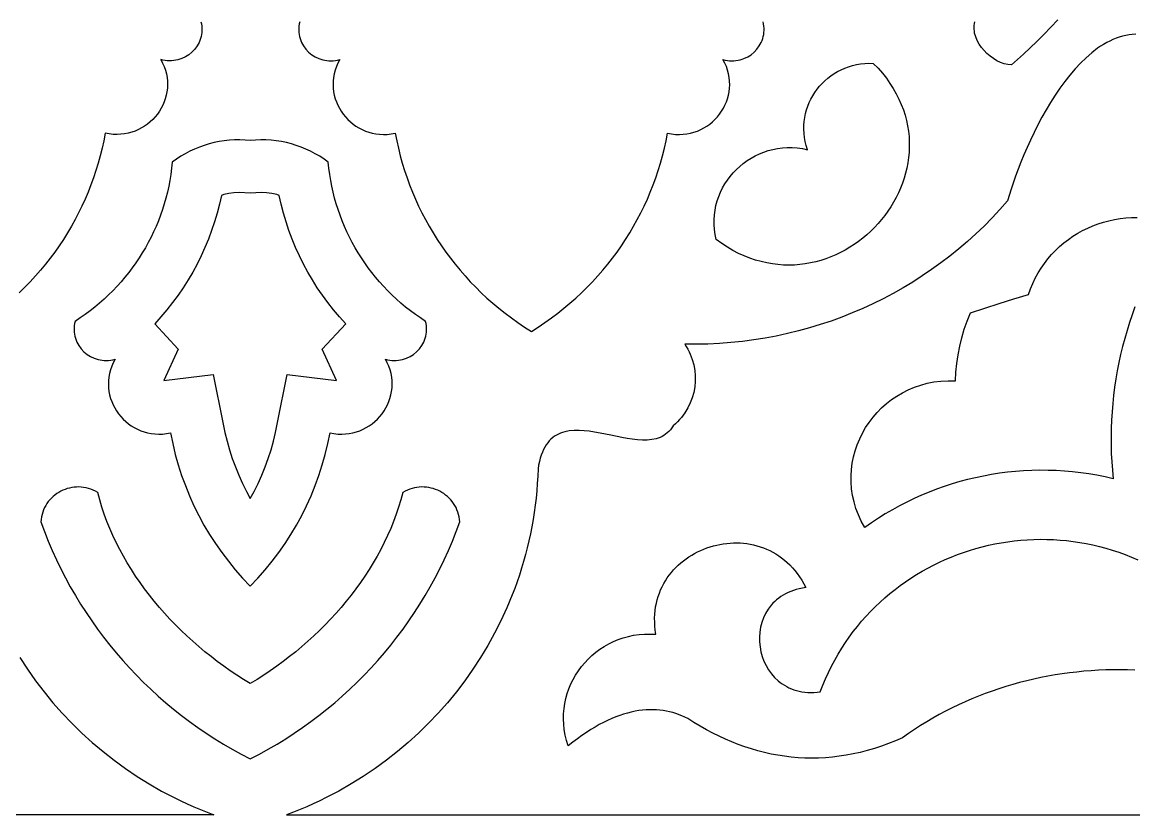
# Model space of a CAD drawing. Extents: x 50 to 3710, y -977 to -877.
# Drawn here: x 1121.3 to 1184.6, y -977.1 to -931.9 of the extents above; entities that cross this region are included whole.
import ezdxf

# ---------------------------------------------------------------- set-up
doc = ezdxf.new("R2010")
doc.units = 0
doc.layers.add('LAYER_1', color=18, linetype='CONTINUOUS')

msp = doc.modelspace()

# ---------------------------------------------------------------- linework, layer by layer
at = {"layer": 'LAYER_1'}
for points in [[(1131.46, -931.876), (1131.488, -932.002), (1131.507, -932.127), (1131.517, -932.251), (1131.517, -932.373), (1131.51, -932.493), (1131.494, -932.611), (1131.471, -932.726), (1131.44, -932.839), (1131.402, -932.949), (1131.356, -933.055), (1131.246, -933.257), (1131.111, -933.443), (1130.954, -933.61), (1130.777, -933.757), (1130.582, -933.881), (1130.372, -933.98), (1130.262, -934.019), (1130.149, -934.052), (1130.034, -934.077), (1129.916, -934.094), (1129.795, -934.104), (1129.673, -934.106), (1129.55, -934.099), (1129.425, -934.084), (1129.299, -934.06), (1129.172, -934.026), (1129.28, -934.23), (1129.37, -934.436), (1129.442, -934.643), (1129.496, -934.851), (1129.534, -935.058), (1129.555, -935.265), (1129.561, -935.47), (1129.551, -935.673), (1129.526, -935.873), (1129.488, -936.07), (1129.435, -936.263), (1129.369, -936.451), (1129.29, -936.634), (1129.199, -936.811), (1129.095, -936.981), (1128.981, -937.144), (1128.856, -937.299), (1128.72, -937.445), (1128.575, -937.582), (1128.42, -937.71), (1128.257, -937.826), (1128.085, -937.932), (1127.905, -938.026), (1127.718, -938.107), (1127.524, -938.175), (1127.324, -938.229), (1127.118, -938.269), (1126.906, -938.294), (1126.69, -938.303), (1126.47, -938.296), (1126.245, -938.271), (1126.018, -938.229), (1125.933, -938.662), (1125.837, -939.091), (1125.73, -939.517), (1125.613, -939.939), (1125.485, -940.357), (1125.346, -940.771), (1125.196, -941.18), (1125.036, -941.585), (1124.866, -941.986), (1124.685, -942.382), (1124.494, -942.772), (1124.293, -943.158), (1124.082, -943.538), (1123.86, -943.913), (1123.629, -944.282), (1123.388, -944.646), (1123.137, -945.003), (1122.877, -945.354), (1122.607, -945.699), (1122.327, -946.037), (1122.038, -946.369), (1121.74, -946.694), (1121.432, -947.012), (1121.115, -947.322)], [(1137.093, -931.876), (1137.065, -932.002), (1137.046, -932.127), (1137.036, -932.251), (1137.035, -932.373), (1137.043, -932.493), (1137.058, -932.611), (1137.082, -932.726), (1137.113, -932.839), (1137.151, -932.949), (1137.196, -933.055), (1137.307, -933.257), (1137.442, -933.443), (1137.599, -933.61), (1137.776, -933.757), (1137.97, -933.881), (1138.18, -933.98), (1138.29, -934.019), (1138.403, -934.052), (1138.519, -934.077), (1138.637, -934.094), (1138.758, -934.104), (1138.88, -934.106), (1139.003, -934.099), (1139.128, -934.084), (1139.254, -934.06), (1139.381, -934.026), (1139.273, -934.23), (1139.183, -934.436), (1139.111, -934.643), (1139.057, -934.851), (1139.019, -935.058), (1138.998, -935.265), (1138.992, -935.47), (1139.002, -935.673), (1139.026, -935.873), (1139.065, -936.07), (1139.118, -936.263), (1139.184, -936.451), (1139.263, -936.634), (1139.354, -936.811), (1139.457, -936.981), (1139.572, -937.144), (1139.697, -937.299), (1139.833, -937.445), (1139.978, -937.582), (1140.133, -937.71), (1140.296, -937.826), (1140.468, -937.932), (1140.648, -938.026), (1140.835, -938.107), (1141.029, -938.175), (1141.229, -938.229), (1141.435, -938.269), (1141.646, -938.294), (1141.863, -938.303), (1142.083, -938.296), (1142.308, -938.271), (1142.535, -938.229), (1142.62, -938.662), (1142.716, -939.091), (1142.823, -939.517), (1142.94, -939.939), (1143.068, -940.357), (1143.207, -940.771), (1143.357, -941.18), (1143.517, -941.585), (1143.687, -941.986), (1143.868, -942.382), (1144.059, -942.772), (1144.26, -943.158), (1144.471, -943.538), (1144.693, -943.913), (1144.924, -944.282), (1145.165, -944.646), (1145.415, -945.003), (1145.676, -945.354), (1145.946, -945.699), (1146.226, -946.037), (1146.515, -946.369), (1146.813, -946.694), (1147.121, -947.012), (1147.437, -947.322), (1147.763, -947.625), (1148.098, -947.921), (1148.442, -948.209), (1148.795, -948.489), (1149.157, -948.761), (1149.527, -949.025), (1149.906, -949.28), (1150.293, -949.527), (1150.681, -949.28), (1151.06, -949.025), (1151.43, -948.761), (1151.792, -948.489), (1152.144, -948.209), (1152.488, -947.921), (1152.823, -947.625), (1153.149, -947.322), (1153.466, -947.012), (1153.774, -946.694), (1154.072, -946.369), (1154.361, -946.037), (1154.641, -945.699), (1154.911, -945.354), (1155.171, -945.003), (1155.422, -944.646), (1155.663, -944.282), (1155.894, -943.913), (1156.116, -943.538), (1156.327, -943.158), (1156.528, -942.772), (1156.719, -942.382), (1156.9, -941.986), (1157.07, -941.585), (1157.23, -941.18), (1157.38, -940.771), (1157.518, -940.357), (1157.647, -939.939), (1157.764, -939.517), (1157.871, -939.091), (1157.967, -938.662), (1158.052, -938.229), (1158.279, -938.271), (1158.504, -938.296), (1158.724, -938.303), (1158.94, -938.294), (1159.152, -938.269), (1159.358, -938.229), (1159.558, -938.175), (1159.752, -938.107), (1159.939, -938.026), (1160.119, -937.932), (1160.291, -937.826), (1160.454, -937.71), (1160.609, -937.582), (1160.754, -937.445), (1160.89, -937.299), (1161.015, -937.144), (1161.129, -936.981), (1161.232, -936.811), (1161.324, -936.634), (1161.403, -936.451), (1161.469, -936.263), (1161.521, -936.07), (1161.56, -935.873), (1161.585, -935.673), (1161.595, -935.47), (1161.589, -935.265), (1161.568, -935.058), (1161.53, -934.851), (1161.476, -934.643), (1161.404, -934.436), (1161.314, -934.23), (1161.206, -934.026), (1161.333, -934.06), (1161.459, -934.084), (1161.584, -934.099), (1161.707, -934.106), (1161.829, -934.104), (1161.95, -934.094), (1162.068, -934.077), (1162.183, -934.052), (1162.296, -934.019), (1162.406, -933.98), (1162.616, -933.881), (1162.811, -933.757), (1162.988, -933.61), (1163.145, -933.443), (1163.28, -933.257), (1163.39, -933.055), (1163.436, -932.949), (1163.474, -932.839), (1163.505, -932.726), (1163.528, -932.611), (1163.544, -932.493), (1163.551, -932.373), (1163.55, -932.251), (1163.541, -932.127), (1163.522, -932.002), (1163.494, -931.876)], [(1180.293, -931.77), (1179.893, -932.195), (1179.493, -932.606), (1179.097, -933), (1178.337, -933.724), (1177.65, -934.341), (1177.443, -934.319), (1177.234, -934.27), (1177.025, -934.196), (1176.82, -934.099), (1176.62, -933.981), (1176.429, -933.844), (1176.249, -933.69), (1176.083, -933.521), (1175.933, -933.34), (1175.802, -933.147), (1175.693, -932.946), (1175.608, -932.738), (1175.549, -932.525), (1175.531, -932.417), (1175.52, -932.309), (1175.517, -932.2), (1175.523, -932.092), (1175.537, -931.984), (1175.56, -931.876)], [(1184.723, -932.588), (1184.532, -932.601), (1184.343, -932.624), (1184.156, -932.659), (1183.971, -932.703), (1183.787, -932.757), (1183.605, -932.821), (1183.426, -932.895), (1183.248, -932.977), (1183.072, -933.068), (1182.898, -933.168), (1182.725, -933.276), (1182.555, -933.392), (1182.221, -933.645), (1181.896, -933.927), (1181.579, -934.234), (1181.27, -934.564), (1180.971, -934.916), (1180.682, -935.285), (1180.402, -935.671), (1180.131, -936.07), (1179.871, -936.481), (1179.622, -936.9), (1179.382, -937.326), (1179.154, -937.757), (1178.937, -938.189), (1178.731, -938.62), (1178.536, -939.049), (1178.354, -939.472), (1178.183, -939.888), (1177.879, -940.687), (1177.625, -941.427), (1177.425, -942.088), (1176.991, -942.58), (1176.545, -943.058), (1176.086, -943.522), (1175.616, -943.972), (1175.133, -944.408), (1174.64, -944.83), (1174.136, -945.237), (1173.622, -945.629), (1173.097, -946.007), (1172.562, -946.37), (1172.019, -946.718), (1171.466, -947.05), (1170.904, -947.367), (1170.334, -947.669), (1169.755, -947.955), (1169.169, -948.225), (1168.576, -948.479), (1167.976, -948.716), (1167.369, -948.938), (1166.755, -949.143), (1166.136, -949.331), (1165.511, -949.502), (1164.881, -949.657), (1164.246, -949.794), (1163.606, -949.914), (1162.962, -950.017), (1162.314, -950.102), (1161.662, -950.169), (1161.008, -950.219), (1160.35, -950.25), (1159.69, -950.263), (1159.028, -950.258), (1159.118, -950.397), (1159.2, -950.54), (1159.276, -950.685), (1159.344, -950.832), (1159.458, -951.133), (1159.543, -951.44), (1159.6, -951.752), (1159.627, -952.067), (1159.627, -952.382), (1159.598, -952.695), (1159.541, -953.005), (1159.456, -953.309), (1159.343, -953.606), (1159.203, -953.893), (1159.036, -954.169), (1158.942, -954.302), (1158.841, -954.431), (1158.734, -954.557), (1158.619, -954.678), (1158.499, -954.795), (1158.371, -954.907), (1158.296, -955.025), (1158.215, -955.132), (1158.13, -955.228), (1158.038, -955.315), (1157.942, -955.392), (1157.842, -955.46), (1157.736, -955.519), (1157.627, -955.57), (1157.513, -955.613), (1157.395, -955.649), (1157.148, -955.698), (1156.888, -955.723), (1156.616, -955.725), (1156.334, -955.708), (1156.043, -955.675), (1155.745, -955.629), (1155.441, -955.574), (1154.824, -955.448), (1154.204, -955.322), (1153.897, -955.267), (1153.594, -955.221), (1153.296, -955.188), (1153.006, -955.172), (1152.725, -955.174), (1152.454, -955.198), (1152.196, -955.248), (1152.071, -955.284), (1151.95, -955.327), (1151.833, -955.378), (1151.72, -955.437), (1151.612, -955.505), (1151.507, -955.583), (1151.408, -955.669), (1151.313, -955.766), (1151.223, -955.873), (1151.138, -955.991), (1151.058, -956.12), (1150.985, -956.26), (1150.917, -956.413), (1150.855, -956.578), (1150.799, -956.755), (1150.75, -956.946), (1150.707, -957.15), (1150.671, -957.368), (1150.654, -957.787), (1150.629, -958.204), (1150.596, -958.619), (1150.556, -959.031), (1150.507, -959.442), (1150.451, -959.851), (1150.387, -960.257), (1150.316, -960.661), (1150.237, -961.063), (1150.151, -961.462), (1150.057, -961.858), (1149.956, -962.252), (1149.848, -962.643), (1149.732, -963.031), (1149.609, -963.416), (1149.48, -963.798), (1149.343, -964.177), (1149.2, -964.553), (1148.893, -965.295), (1148.558, -966.024), (1148.198, -966.738), (1147.812, -967.438), (1147.401, -968.122), (1146.966, -968.79), (1146.506, -969.442), (1146.024, -970.076), (1145.518, -970.692), (1144.99, -971.29), (1144.44, -971.868), (1143.869, -972.427), (1143.278, -972.965), (1142.666, -973.482), (1142.035, -973.977), (1141.385, -974.45), (1140.716, -974.9), (1140.029, -975.326), (1139.326, -975.728), (1138.605, -976.106), (1138.239, -976.285), (1137.869, -976.457), (1137.494, -976.623), (1137.116, -976.783), (1136.734, -976.936), (1136.349, -977.082), (1202.062, -977.082)], [(1184.684, -948.131), (1184.523, -948.576), (1184.371, -949.024), (1184.23, -949.476), (1184.099, -949.93), (1183.977, -950.387), (1183.866, -950.846), (1183.765, -951.308), (1183.674, -951.771), (1183.594, -952.237), (1183.523, -952.705), (1183.463, -953.174), (1183.413, -953.645), (1183.374, -954.117), (1183.345, -954.591), (1183.327, -955.065), (1183.319, -955.54), (1183.322, -956.016), (1183.335, -956.492), (1183.359, -956.969), (1183.393, -957.446), (1183.439, -957.923), (1182.978, -957.819), (1182.516, -957.728), (1182.053, -957.649), (1181.589, -957.584), (1181.125, -957.531), (1180.66, -957.491), (1180.195, -957.463), (1179.731, -957.448), (1179.266, -957.445), (1178.803, -957.455), (1178.34, -957.477), (1177.878, -957.511), (1177.418, -957.558), (1176.96, -957.617), (1176.503, -957.688), (1176.049, -957.771), (1175.597, -957.867), (1175.148, -957.974), (1174.702, -958.093), (1174.259, -958.225), (1173.819, -958.368), (1173.384, -958.523), (1172.952, -958.689), (1172.524, -958.868), (1172.101, -959.058), (1171.683, -959.26), (1171.269, -959.473), (1170.861, -959.698), (1170.459, -959.934), (1170.062, -960.182), (1169.671, -960.441), (1169.287, -960.711), (1169.09, -960.351), (1168.923, -959.986), (1168.785, -959.617), (1168.675, -959.247), (1168.593, -958.875), (1168.539, -958.502), (1168.511, -958.131), (1168.508, -957.762), (1168.531, -957.396), (1168.579, -957.035), (1168.65, -956.678), (1168.744, -956.328), (1168.86, -955.986), (1168.999, -955.652), (1169.158, -955.327), (1169.338, -955.014), (1169.538, -954.712), (1169.757, -954.423), (1169.994, -954.148), (1170.249, -953.889), (1170.521, -953.645), (1170.809, -953.419), (1171.113, -953.211), (1171.433, -953.023), (1171.766, -952.855), (1172.113, -952.708), (1172.474, -952.585), (1172.847, -952.485), (1173.231, -952.41), (1173.627, -952.361), (1174.032, -952.339), (1174.448, -952.345), (1174.477, -951.847), (1174.529, -951.352), (1174.603, -950.86), (1174.699, -950.371), (1174.817, -949.888), (1174.958, -949.41), (1175.12, -948.938), (1175.303, -948.473), (1176.127, -948.2), (1176.952, -947.934), (1177.78, -947.675), (1178.61, -947.424), (1178.725, -947.102), (1178.855, -946.79), (1179.001, -946.489), (1179.161, -946.198), (1179.334, -945.918), (1179.521, -945.65), (1179.721, -945.392), (1179.932, -945.147), (1180.155, -944.914), (1180.389, -944.692), (1180.633, -944.484), (1180.887, -944.288), (1181.15, -944.105), (1181.422, -943.936), (1181.701, -943.781), (1181.988, -943.639), (1182.282, -943.511), (1182.582, -943.398), (1182.887, -943.3), (1183.198, -943.217), (1183.512, -943.149), (1183.831, -943.096), (1184.153, -943.06), (1184.478, -943.039), (1184.805, -943.035)], [(1184.682, -968.835), (1184.266, -968.822), (1183.851, -968.817), (1183.435, -968.819), (1183.02, -968.829), (1182.605, -968.846), (1182.191, -968.871), (1181.777, -968.904), (1181.364, -968.945), (1180.953, -968.993), (1180.542, -969.049), (1180.133, -969.113), (1179.726, -969.184), (1179.32, -969.263), (1178.916, -969.35), (1178.513, -969.444), (1178.113, -969.546), (1177.716, -969.656), (1177.32, -969.773), (1176.927, -969.898), (1176.537, -970.031), (1176.15, -970.171), (1175.766, -970.319), (1175.385, -970.475), (1175.007, -970.639), (1174.633, -970.81), (1174.262, -970.988), (1173.895, -971.175), (1173.533, -971.369), (1173.174, -971.571), (1172.819, -971.78), (1172.469, -971.997), (1172.123, -972.222), (1171.782, -972.455), (1171.446, -972.695), (1171.042, -972.869), (1170.638, -973.028), (1170.235, -973.173), (1169.833, -973.304), (1169.432, -973.421), (1169.032, -973.523), (1168.633, -973.611), (1168.235, -973.686), (1167.838, -973.747), (1167.443, -973.794), (1167.049, -973.827), (1166.657, -973.847), (1166.266, -973.854), (1165.877, -973.847), (1165.489, -973.827), (1165.103, -973.795), (1164.718, -973.749), (1164.336, -973.691), (1163.955, -973.62), (1163.577, -973.536), (1163.2, -973.44), (1162.825, -973.332), (1162.452, -973.211), (1162.082, -973.078), (1161.714, -972.933), (1161.348, -972.777), (1160.984, -972.608), (1160.623, -972.428), (1160.265, -972.236), (1159.909, -972.033), (1159.555, -971.818), (1159.205, -971.593), (1158.871, -971.44), (1158.526, -971.313), (1158.349, -971.259), (1158.169, -971.213), (1157.986, -971.174), (1157.8, -971.142), (1157.611, -971.118), (1157.419, -971.102), (1157.224, -971.094), (1157.025, -971.095), (1156.824, -971.104), (1156.62, -971.121), (1156.412, -971.147), (1156.201, -971.183), (1155.987, -971.228), (1155.77, -971.282), (1155.55, -971.346), (1155.327, -971.42), (1155.1, -971.503), (1154.87, -971.598), (1154.637, -971.702), (1154.401, -971.818), (1154.162, -971.944), (1153.919, -972.081), (1153.673, -972.23), (1153.424, -972.39), (1153.171, -972.562), (1152.915, -972.746), (1152.656, -972.941), (1152.393, -973.15), (1152.297, -972.842), (1152.221, -972.536), (1152.167, -972.23), (1152.134, -971.925), (1152.12, -971.623), (1152.127, -971.323), (1152.152, -971.028), (1152.195, -970.736), (1152.257, -970.45), (1152.336, -970.169), (1152.432, -969.894), (1152.544, -969.626), (1152.672, -969.366), (1152.815, -969.115), (1152.973, -968.872), (1153.145, -968.639), (1153.33, -968.417), (1153.529, -968.206), (1153.741, -968.006), (1153.964, -967.819), (1154.199, -967.645), (1154.445, -967.485), (1154.701, -967.339), (1154.967, -967.209), (1155.243, -967.094), (1155.527, -966.996), (1155.82, -966.915), (1156.12, -966.852), (1156.428, -966.808), (1156.742, -966.783), (1157.062, -966.778), (1157.388, -966.793), (1157.353, -966.557), (1157.33, -966.324), (1157.317, -966.097), (1157.315, -965.873), (1157.324, -965.655), (1157.344, -965.441), (1157.373, -965.231), (1157.412, -965.027), (1157.46, -964.827), (1157.517, -964.632), (1157.583, -964.443), (1157.658, -964.259), (1157.741, -964.08), (1157.831, -963.906), (1157.93, -963.738), (1158.035, -963.575), (1158.148, -963.418), (1158.267, -963.267), (1158.393, -963.122), (1158.525, -962.982), (1158.663, -962.849), (1158.806, -962.722), (1158.955, -962.601), (1159.108, -962.486), (1159.266, -962.378), (1159.429, -962.276), (1159.595, -962.181), (1159.766, -962.092), (1159.939, -962.01), (1160.116, -961.936), (1160.296, -961.868), (1160.479, -961.807), (1160.664, -961.753), (1160.85, -961.706), (1161.039, -961.667), (1161.229, -961.635), (1161.42, -961.611), (1161.612, -961.594), (1161.804, -961.585), (1161.997, -961.584), (1162.189, -961.59), (1162.381, -961.605), (1162.573, -961.628), (1162.763, -961.658), (1162.953, -961.697), (1163.141, -961.745), (1163.326, -961.801), (1163.51, -961.865), (1163.692, -961.938), (1163.87, -962.019), (1164.046, -962.11), (1164.218, -962.209), (1164.387, -962.317), (1164.552, -962.435), (1164.713, -962.561), (1164.869, -962.697), (1165.02, -962.842), (1165.166, -962.997), (1165.307, -963.161), (1165.443, -963.334), (1165.572, -963.518), (1165.695, -963.711), (1165.811, -963.914), (1165.921, -964.127), (1165.736, -964.157), (1165.558, -964.194), (1165.387, -964.239), (1165.223, -964.29), (1165.066, -964.349), (1164.916, -964.414), (1164.773, -964.485), (1164.637, -964.562), (1164.507, -964.645), (1164.384, -964.734), (1164.268, -964.828), (1164.159, -964.926), (1164.056, -965.029), (1163.96, -965.137), (1163.788, -965.364), (1163.641, -965.606), (1163.521, -965.859), (1163.425, -966.122), (1163.355, -966.393), (1163.31, -966.67), (1163.289, -966.95), (1163.292, -967.231), (1163.32, -967.511), (1163.37, -967.788), (1163.444, -968.059), (1163.541, -968.323), (1163.661, -968.577), (1163.803, -968.819), (1163.967, -969.047), (1164.153, -969.259), (1164.36, -969.452), (1164.472, -969.541), (1164.589, -969.625), (1164.711, -969.703), (1164.838, -969.775), (1164.97, -969.841), (1165.107, -969.9), (1165.25, -969.952), (1165.397, -969.998), (1165.55, -970.036), (1165.707, -970.066), (1165.87, -970.089), (1166.037, -970.103), (1166.209, -970.109), (1166.386, -970.106), (1166.567, -970.095), (1166.753, -970.074), (1166.899, -969.697), (1167.054, -969.327), (1167.22, -968.965), (1167.394, -968.611), (1167.578, -968.264), (1167.772, -967.924), (1167.974, -967.592), (1168.185, -967.269), (1168.404, -966.953), (1168.631, -966.644), (1168.867, -966.344), (1169.11, -966.052), (1169.361, -965.768), (1169.619, -965.493), (1169.884, -965.225), (1170.156, -964.966), (1170.435, -964.715), (1170.72, -964.473), (1171.011, -964.239), (1171.309, -964.014), (1171.612, -963.798), (1171.92, -963.59), (1172.234, -963.392), (1172.553, -963.202), (1172.877, -963.021), (1173.206, -962.849), (1173.539, -962.687), (1173.876, -962.533), (1174.218, -962.389), (1174.563, -962.254), (1174.911, -962.128), (1175.263, -962.012), (1175.618, -961.906), (1175.976, -961.809), (1176.336, -961.722), (1176.699, -961.644), (1177.064, -961.577), (1177.431, -961.519), (1177.8, -961.471), (1178.171, -961.433), (1178.542, -961.405), (1178.915, -961.388), (1179.289, -961.381), (1179.663, -961.384), (1180.038, -961.397), (1180.413, -961.421), (1180.788, -961.455), (1181.162, -961.5), (1181.536, -961.556), (1181.91, -961.622), (1182.282, -961.699), (1182.654, -961.788), (1183.024, -961.886), (1183.392, -961.996), (1183.759, -962.118), (1184.124, -962.25), (1184.486, -962.393), (1184.846, -962.548)], [(1121.152, -968.122), (1121.587, -968.79), (1122.046, -969.442), (1122.529, -970.076), (1123.035, -970.692), (1123.563, -971.29), (1124.113, -971.868), (1124.684, -972.427), (1125.275, -972.965), (1125.887, -973.482), (1126.518, -973.977), (1127.168, -974.45), (1127.837, -974.9), (1128.523, -975.326), (1129.227, -975.728), (1129.948, -976.106), (1130.314, -976.285), (1130.684, -976.457), (1131.059, -976.623), (1131.437, -976.783), (1131.819, -976.936), (1132.204, -977.082), (1066.491, -977.082)]]:
    msp.add_lwpolyline(points, dxfattribs=at)
for points in [[(1160.825, -944.298), (1160.765, -944.009), (1160.725, -943.723), (1160.705, -943.44), (1160.704, -943.161), (1160.722, -942.886), (1160.757, -942.615), (1160.81, -942.35), (1160.88, -942.09), (1160.966, -941.838), (1161.067, -941.592), (1161.184, -941.354), (1161.315, -941.124), (1161.459, -940.903), (1161.617, -940.692), (1161.787, -940.49), (1161.97, -940.299), (1162.163, -940.12), (1162.368, -939.952), (1162.582, -939.796), (1162.807, -939.654), (1163.04, -939.525), (1163.281, -939.41), (1163.531, -939.311), (1163.787, -939.226), (1164.051, -939.157), (1164.32, -939.105), (1164.595, -939.07), (1164.874, -939.052), (1165.158, -939.053), (1165.445, -939.073), (1165.735, -939.112), (1166.028, -939.172), (1165.953, -938.938), (1165.895, -938.705), (1165.853, -938.472), (1165.826, -938.241), (1165.814, -938.01), (1165.817, -937.782), (1165.834, -937.557), (1165.865, -937.334), (1165.91, -937.115), (1165.968, -936.901), (1166.039, -936.69), (1166.121, -936.485), (1166.216, -936.286), (1166.323, -936.093), (1166.44, -935.906), (1166.569, -935.727), (1166.708, -935.555), (1166.857, -935.391), (1167.015, -935.237), (1167.183, -935.091), (1167.359, -934.955), (1167.544, -934.83), (1167.738, -934.715), (1167.938, -934.611), (1168.146, -934.52), (1168.361, -934.44), (1168.583, -934.373), (1168.81, -934.32), (1169.044, -934.281), (1169.282, -934.256), (1169.526, -934.245), (1169.774, -934.25), (1170.042, -934.53), (1170.29, -934.814), (1170.517, -935.102), (1170.725, -935.394), (1170.914, -935.689), (1171.084, -935.986), (1171.236, -936.286), (1171.369, -936.588), (1171.485, -936.891), (1171.583, -937.196), (1171.664, -937.501), (1171.729, -937.806), (1171.777, -938.112), (1171.808, -938.417), (1171.825, -938.721), (1171.826, -939.025), (1171.812, -939.326), (1171.783, -939.625), (1171.74, -939.922), (1171.683, -940.216), (1171.613, -940.507), (1171.53, -940.795), (1171.433, -941.078), (1171.325, -941.357), (1171.204, -941.631), (1171.071, -941.899), (1170.927, -942.162), (1170.772, -942.42), (1170.606, -942.67), (1170.43, -942.914), (1170.244, -943.151), (1170.048, -943.38), (1169.843, -943.601), (1169.629, -943.813), (1169.406, -944.017), (1169.176, -944.212), (1168.937, -944.397), (1168.691, -944.571), (1168.438, -944.736), (1168.178, -944.89), (1167.911, -945.032), (1167.639, -945.163), (1167.361, -945.282), (1167.077, -945.388), (1166.788, -945.482), (1166.495, -945.562), (1166.197, -945.629), (1165.896, -945.682), (1165.591, -945.721), (1165.282, -945.744), (1164.971, -945.753), (1164.657, -945.745), (1164.342, -945.722), (1164.024, -945.683), (1163.705, -945.626), (1163.384, -945.553), (1163.063, -945.462), (1162.742, -945.353), (1162.42, -945.225), (1162.099, -945.079), (1161.779, -944.913), (1161.459, -944.728), (1161.141, -944.523)], [(1134.276, -964.047), (1134.712, -963.59), (1135.128, -963.118), (1135.524, -962.633), (1135.901, -962.134), (1136.259, -961.623), (1136.596, -961.1), (1136.913, -960.565), (1137.21, -960.019), (1137.486, -959.462), (1137.741, -958.896), (1137.975, -958.319), (1138.188, -957.734), (1138.378, -957.14), (1138.547, -956.537), (1138.694, -955.927), (1138.819, -955.31), (1139.046, -955.352), (1139.271, -955.377), (1139.491, -955.384), (1139.708, -955.375), (1139.919, -955.35), (1140.125, -955.31), (1140.325, -955.256), (1140.519, -955.188), (1140.706, -955.107), (1140.886, -955.013), (1141.058, -954.907), (1141.221, -954.791), (1141.376, -954.663), (1141.521, -954.526), (1141.657, -954.38), (1141.782, -954.225), (1141.897, -954.062), (1142, -953.892), (1142.091, -953.715), (1142.17, -953.532), (1142.236, -953.344), (1142.289, -953.151), (1142.328, -952.954), (1142.352, -952.754), (1142.362, -952.551), (1142.356, -952.346), (1142.335, -952.139), (1142.297, -951.932), (1142.243, -951.724), (1142.171, -951.517), (1142.081, -951.311), (1141.973, -951.107), (1142.1, -951.141), (1142.226, -951.165), (1142.351, -951.18), (1142.474, -951.187), (1142.596, -951.185), (1142.717, -951.176), (1142.835, -951.158), (1142.951, -951.133), (1143.064, -951.1), (1143.174, -951.061), (1143.384, -950.962), (1143.578, -950.838), (1143.755, -950.691), (1143.912, -950.524), (1144.047, -950.338), (1144.158, -950.136), (1144.203, -950.03), (1144.241, -949.92), (1144.272, -949.807), (1144.296, -949.692), (1144.311, -949.574), (1144.319, -949.454), (1144.318, -949.332), (1144.308, -949.208), (1144.289, -949.083), (1144.261, -948.957), (1143.968, -948.764), (1143.681, -948.563), (1143.401, -948.355), (1143.128, -948.139), (1142.862, -947.916), (1142.602, -947.687), (1142.351, -947.451), (1142.106, -947.208), (1141.869, -946.959), (1141.64, -946.704), (1141.418, -946.443), (1141.204, -946.175), (1140.997, -945.903), (1140.799, -945.625), (1140.609, -945.341), (1140.427, -945.053), (1140.254, -944.759), (1140.088, -944.461), (1139.932, -944.158), (1139.784, -943.851), (1139.644, -943.54), (1139.514, -943.224), (1139.393, -942.905), (1139.28, -942.582), (1139.177, -942.255), (1139.083, -941.926), (1138.999, -941.593), (1138.923, -941.257), (1138.858, -940.918), (1138.802, -940.576), (1138.757, -940.233), (1138.721, -939.887), (1138.48, -939.711), (1138.232, -939.548), (1137.977, -939.398), (1137.716, -939.26), (1137.449, -939.135), (1137.177, -939.024), (1136.9, -938.925), (1136.619, -938.84), (1136.334, -938.768), (1136.046, -938.709), (1135.755, -938.665), (1135.462, -938.634), (1135.167, -938.616), (1134.871, -938.613), (1134.574, -938.624), (1134.276, -938.649), (1133.979, -938.624), (1133.682, -938.613), (1133.386, -938.616), (1133.091, -938.634), (1132.798, -938.665), (1132.507, -938.709), (1132.219, -938.768), (1131.934, -938.84), (1131.653, -938.925), (1131.376, -939.024), (1131.104, -939.135), (1130.837, -939.26), (1130.576, -939.398), (1130.321, -939.548), (1130.073, -939.711), (1129.832, -939.887), (1129.796, -940.233), (1129.751, -940.576), (1129.695, -940.918), (1129.629, -941.257), (1129.554, -941.593), (1129.47, -941.926), (1129.376, -942.255), (1129.273, -942.582), (1129.16, -942.905), (1129.039, -943.224), (1128.908, -943.54), (1128.769, -943.851), (1128.621, -944.158), (1128.465, -944.461), (1128.299, -944.759), (1128.126, -945.053), (1127.944, -945.341), (1127.754, -945.625), (1127.555, -945.903), (1127.349, -946.175), (1127.135, -946.443), (1126.913, -946.704), (1126.684, -946.959), (1126.447, -947.208), (1126.202, -947.451), (1125.95, -947.687), (1125.691, -947.916), (1125.425, -948.139), (1125.152, -948.355), (1124.872, -948.563), (1124.585, -948.764), (1124.291, -948.957), (1124.264, -949.083), (1124.245, -949.208), (1124.235, -949.332), (1124.234, -949.454), (1124.242, -949.574), (1124.257, -949.692), (1124.281, -949.807), (1124.312, -949.92), (1124.35, -950.03), (1124.395, -950.136), (1124.506, -950.338), (1124.641, -950.524), (1124.798, -950.691), (1124.975, -950.838), (1125.169, -950.962), (1125.379, -951.061), (1125.489, -951.1), (1125.602, -951.133), (1125.718, -951.158), (1125.836, -951.176), (1125.956, -951.185), (1126.079, -951.187), (1126.202, -951.18), (1126.327, -951.165), (1126.453, -951.141), (1126.579, -951.107), (1126.471, -951.311), (1126.382, -951.517), (1126.31, -951.724), (1126.255, -951.932), (1126.218, -952.139), (1126.196, -952.346), (1126.191, -952.551), (1126.201, -952.754), (1126.225, -952.954), (1126.264, -953.151), (1126.317, -953.344), (1126.383, -953.532), (1126.462, -953.715), (1126.553, -953.892), (1126.656, -954.062), (1126.771, -954.225), (1126.896, -954.38), (1127.032, -954.526), (1127.177, -954.663), (1127.332, -954.791), (1127.495, -954.907), (1127.667, -955.013), (1127.847, -955.107), (1128.034, -955.188), (1128.228, -955.256), (1128.428, -955.31), (1128.634, -955.35), (1128.845, -955.375), (1129.062, -955.384), (1129.282, -955.377), (1129.506, -955.352), (1129.734, -955.31), (1129.859, -955.927), (1130.006, -956.537), (1130.174, -957.14), (1130.365, -957.734), (1130.578, -958.319), (1130.812, -958.896), (1131.067, -959.462), (1131.343, -960.019), (1131.639, -960.565), (1131.957, -961.1), (1132.294, -961.623), (1132.651, -962.134), (1133.029, -962.633), (1133.425, -963.118), (1133.841, -963.59)], [(1134.276, -959.06), (1134.499, -958.652), (1134.726, -958.196), (1134.935, -957.73), (1135.127, -957.257), (1135.302, -956.776), (1135.459, -956.287), (1135.598, -955.791), (1135.719, -955.288), (1135.832, -954.725), (1136.385, -951.989), (1139.194, -952.333), (1138.38, -950.541), (1139.721, -949.089), (1139.366, -948.7), (1139.026, -948.3), (1138.701, -947.889), (1138.391, -947.468), (1138.097, -947.038), (1137.817, -946.598), (1137.554, -946.149), (1137.306, -945.691), (1137.074, -945.226), (1136.859, -944.753), (1136.661, -944.272), (1136.479, -943.784), (1136.314, -943.29), (1136.166, -942.79), (1136.036, -942.285), (1135.923, -941.774), (1135.791, -941.73), (1135.503, -941.665), (1135.209, -941.627), (1134.912, -941.616), (1134.276, -941.655), (1133.641, -941.616), (1133.344, -941.627), (1133.05, -941.665), (1132.762, -941.73), (1132.63, -941.774), (1132.517, -942.285), (1132.387, -942.79), (1132.239, -943.29), (1132.074, -943.784), (1131.892, -944.272), (1131.694, -944.753), (1131.478, -945.226), (1131.247, -945.691), (1130.999, -946.149), (1130.736, -946.598), (1130.456, -947.038), (1130.162, -947.468), (1129.852, -947.889), (1129.527, -948.3), (1129.187, -948.7), (1128.832, -949.089), (1130.173, -950.541), (1129.358, -952.333), (1132.168, -951.989), (1132.721, -954.725), (1132.834, -955.288), (1132.955, -955.791), (1133.094, -956.287), (1133.251, -956.776), (1133.426, -957.257), (1133.618, -957.73), (1133.827, -958.196), (1134.054, -958.652)], [(1134.276, -973.893), (1134.793, -973.623), (1135.303, -973.342), (1135.804, -973.049), (1136.298, -972.745), (1136.784, -972.43), (1137.261, -972.104), (1137.73, -971.768), (1138.19, -971.421), (1138.642, -971.063), (1139.085, -970.696), (1139.518, -970.318), (1139.942, -969.931), (1140.357, -969.534), (1140.762, -969.128), (1141.157, -968.712), (1141.542, -968.287), (1141.917, -967.853), (1142.282, -967.411), (1142.636, -966.959), (1142.98, -966.5), (1143.313, -966.032), (1143.635, -965.556), (1143.945, -965.072), (1144.244, -964.581), (1144.532, -964.082), (1144.808, -963.575), (1145.072, -963.062), (1145.324, -962.541), (1145.564, -962.014), (1145.791, -961.479), (1146.006, -960.939), (1146.208, -960.392), (1146.196, -960.244), (1146.174, -960.101), (1146.143, -959.962), (1146.103, -959.828), (1146.054, -959.698), (1145.998, -959.574), (1145.933, -959.454), (1145.862, -959.34), (1145.784, -959.231), (1145.699, -959.128), (1145.608, -959.031), (1145.511, -958.94), (1145.409, -958.855), (1145.302, -958.777), (1145.19, -958.705), (1145.075, -958.641), (1144.955, -958.583), (1144.832, -958.533), (1144.706, -958.491), (1144.578, -958.456), (1144.447, -958.429), (1144.314, -958.41), (1144.18, -958.399), (1144.044, -958.397), (1143.908, -958.404), (1143.772, -958.42), (1143.635, -958.444), (1143.5, -958.478), (1143.365, -958.522), (1143.231, -958.575), (1143.098, -958.638), (1142.968, -958.712), (1142.856, -959.129), (1142.73, -959.543), (1142.591, -959.954), (1142.44, -960.361), (1142.277, -960.765), (1142.101, -961.165), (1141.913, -961.561), (1141.715, -961.953), (1141.504, -962.34), (1141.284, -962.723), (1141.052, -963.101), (1140.81, -963.474), (1140.558, -963.842), (1140.297, -964.205), (1140.026, -964.562), (1139.746, -964.913), (1139.458, -965.258), (1139.161, -965.598), (1138.855, -965.93), (1138.542, -966.257), (1138.221, -966.577), (1137.893, -966.89), (1137.558, -967.195), (1137.216, -967.494), (1136.868, -967.785), (1136.514, -968.069), (1136.154, -968.344), (1135.788, -968.612), (1135.417, -968.871), (1135.041, -969.122), (1134.661, -969.365), (1134.276, -969.599), (1133.892, -969.365), (1133.511, -969.122), (1133.136, -968.871), (1132.765, -968.612), (1132.399, -968.344), (1132.039, -968.069), (1131.685, -967.785), (1131.337, -967.494), (1130.995, -967.195), (1130.66, -966.89), (1130.332, -966.577), (1130.011, -966.257), (1129.698, -965.93), (1129.392, -965.598), (1129.095, -965.258), (1128.806, -964.913), (1128.527, -964.562), (1128.256, -964.205), (1127.994, -963.842), (1127.743, -963.474), (1127.501, -963.101), (1127.269, -962.723), (1127.048, -962.34), (1126.838, -961.953), (1126.639, -961.561), (1126.452, -961.165), (1126.276, -960.765), (1126.113, -960.361), (1125.961, -959.954), (1125.823, -959.543), (1125.697, -959.129), (1125.585, -958.712), (1125.454, -958.638), (1125.322, -958.575), (1125.188, -958.522), (1125.053, -958.478), (1124.917, -958.444), (1124.781, -958.42), (1124.645, -958.404), (1124.509, -958.397), (1124.373, -958.399), (1124.239, -958.41), (1124.106, -958.429), (1123.975, -958.456), (1123.847, -958.491), (1123.721, -958.533), (1123.598, -958.583), (1123.478, -958.641), (1123.362, -958.705), (1123.251, -958.777), (1123.144, -958.855), (1123.042, -958.94), (1122.945, -959.031), (1122.854, -959.128), (1122.769, -959.231), (1122.691, -959.34), (1122.619, -959.454), (1122.555, -959.574), (1122.499, -959.698), (1122.45, -959.828), (1122.41, -959.962), (1122.379, -960.101), (1122.357, -960.244), (1122.345, -960.392), (1122.547, -960.939), (1122.762, -961.479), (1122.989, -962.014), (1123.229, -962.541), (1123.481, -963.062), (1123.745, -963.575), (1124.021, -964.082), (1124.309, -964.581), (1124.608, -965.072), (1124.918, -965.556), (1125.24, -966.032), (1125.573, -966.5), (1125.916, -966.959), (1126.271, -967.411), (1126.635, -967.853), (1127.011, -968.287), (1127.396, -968.712), (1127.791, -969.128), (1128.196, -969.534), (1128.611, -969.931), (1129.035, -970.318), (1129.468, -970.696), (1129.911, -971.063), (1130.363, -971.421), (1130.823, -971.768), (1131.292, -972.104), (1131.769, -972.43), (1132.255, -972.745), (1132.748, -973.049), (1133.25, -973.342), (1133.759, -973.623)]]:
    msp.add_lwpolyline(points, close=True, dxfattribs=at)

doc.saveas('drawing.dxf')
